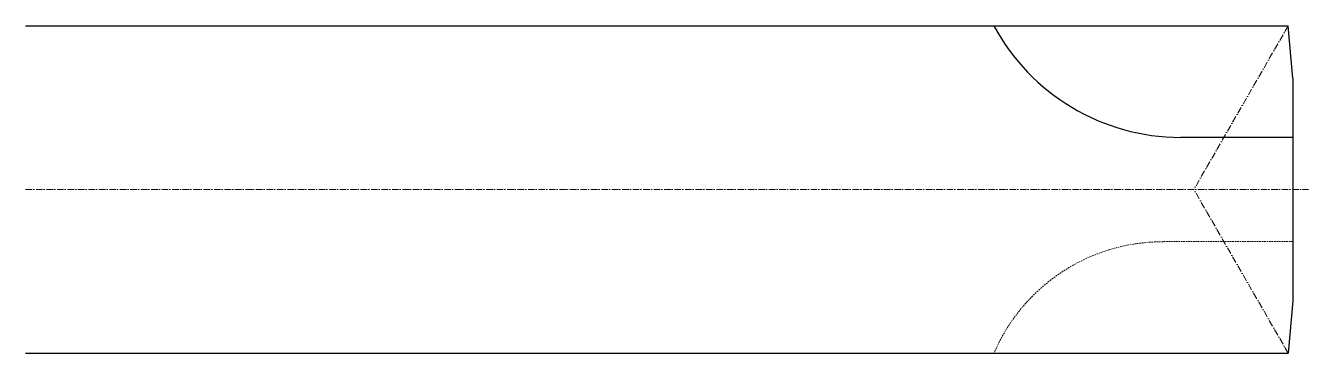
# Model space of a CAD drawing. Header units: millimetres. Extents: x -194 to 2, y -25 to 25.
import ezdxf

# ---------------------------------------------------------------- set-up
doc = ezdxf.new("R2010")
doc.units = ezdxf.units.MM
doc.linetypes.add('CENTER', pattern=[1.5, 1, -0.25, 0, -0.25])
doc.linetypes.add('HIDDEN', pattern=[0.375, 0.25, -0.125])
for name, color, linetype, lineweight in [('1', 4, 'Continuous', 30), ('3', 1, 'HIDDEN', 9), ('4', 2, 'CENTER', 9)]:
    doc.layers.add(name, color=color, linetype=linetype, lineweight=lineweight)

msp = doc.modelspace()

# ---------------------------------------------------------------- linework, layer by layer
at = {"layer": '1'}
for p, q in [((-193.7, 25), (-0.7, 25)), ((0, 17), (-0.7, 25)), ((0, 17), (0, -17)), ((0, 7.96), (-17.19, 7.96)), ((0, -17), (-0.7, -25)), ((-193.7, -25), (-0.7, -25))]:
    msp.add_line(p, q, dxfattribs=at)
msp.add_arc((-17.19, 40.34), 32.38, 208.2796, 270, dxfattribs=at)
at = {"layer": '3'}
msp.add_line((0, -7.96), (-19.84, -7.96), dxfattribs=at)
msp.add_arc((-19.84, -36.11), 28.14, 90, 156.756, dxfattribs=at)
at = {"layer": '4'}
for p, q in [((-0.7, 25), (-15.13, 0)), ((-193.7, 0), (2.37, 0)), ((-0.7, -25), (-15.13, 0))]:
    msp.add_line(p, q, dxfattribs=at)

doc.saveas('drawing.dxf')
